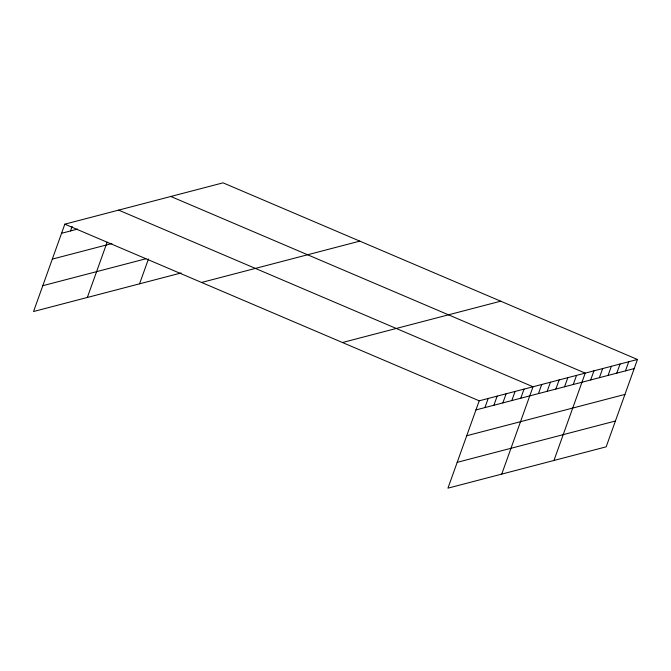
<?xml version="1.0" encoding="UTF-8"?>
<svg xmlns="http://www.w3.org/2000/svg" width="671" height="671" viewBox="0 0 671 671"><rect width="100%" height="100%" fill="white"/><g stroke="black" fill="none" stroke-linecap="round" stroke-linejoin="round"><path stroke-width="1.01" d="M637.45 359.48L479.22 400.813L447.943 488.161L606.173 446.827L637.45 359.48L223.057 182.839L64.827 224.173L33.55 311.52L181.145 272.963M70.53 230.95L72.158 226.387M87.347 297.471L107.142 242.181M139.56 283.825L148.467 258.964M484.923 407.591L488.186 398.473M493.89 405.25L497.152 396.133M502.856 402.902L506.119 393.785M511.822 400.562L515.085 391.445M520.788 398.222L524.051 389.105M501.74 474.112L533.017 386.756L118.624 210.115M538.461 393.6L541.723 384.483M547.159 391.327L550.421 382.21M555.865 389.054L559.128 379.937M564.563 386.781L567.825 377.664M573.269 384.508L576.532 375.391M553.961 460.465L585.238 373.118L170.837 196.477M590.673 379.962L593.936 370.845M599.379 377.689L602.642 368.572M608.077 375.416L611.34 366.299M616.783 373.143L620.046 364.026M625.481 370.87L628.744 361.753M61.564 233.29L77.501 229.121M52.321 259.107L111.914 243.539M42.793 285.703L145.909 258.771M201.577 282.466L359.807 241.124M342.47 342.52L500.7 301.187M475.957 409.931L634.187 368.597M466.714 435.747L624.944 394.414M457.186 462.344L615.416 421.011M64.827 224.173L479.22 400.813"/></g></svg>
